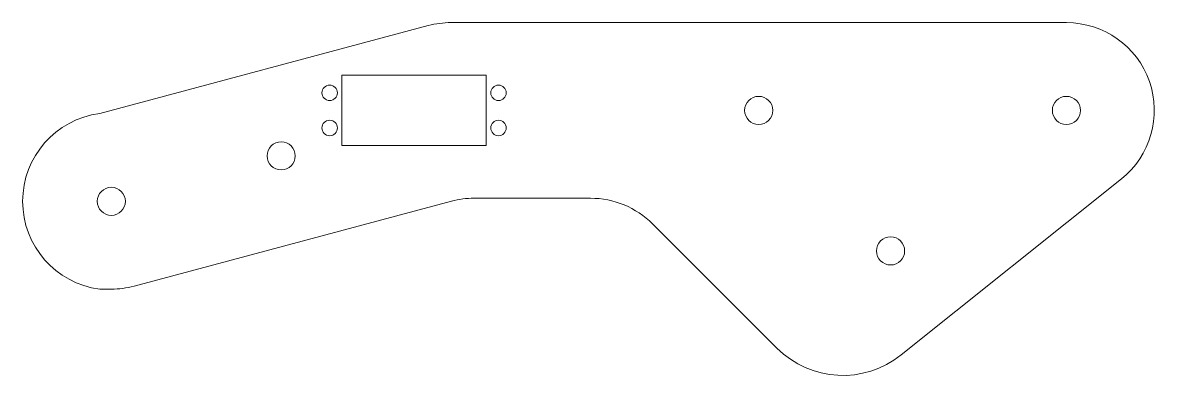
# Model space of a CAD drawing. Header units: millimetres. Extents: x -25 to 297, y -50 to 51.
import ezdxf

# ---------------------------------------------------------------- set-up
doc = ezdxf.new("R2010")
doc.units = ezdxf.units.MM

msp = doc.modelspace()

# ---------------------------------------------------------------- linework, layer by layer
at = {"color": 7, "linetype": 'Continuous', "lineweight": 15}
for p, q in [((90.12, 50.03), (-3.29, 25)), ((271.59, 50.88), (96.59, 50.88)), ((65.59, 15.88), (65.59, 35.88)), ((65.59, 35.88), (106.59, 35.88)), ((106.59, 35.88), (106.59, 15.88)), ((106.59, 15.88), (65.59, 15.88)), ((287.21, 6.36), (224.57, -43.75)), ((6.47, -24.15), (96.7, 0.03)), ((103.18, 0.88), (136.24, 0.88)), ((153.91, -6.44), (189.27, -41.8)), ((0, -25), (-3.29, -25))]:
    msp.add_line(p, q, dxfattribs=at)
for centre, radius in [((62.09, 30.88), 2.2), ((110.09, 30.88), 2.2), ((184.09, 25.88), 4), ((271.59, 25.88), 4), ((62.09, 20.88), 2.2), ((110.09, 20.88), 2.2), ((48.3, 12.94), 4), ((0, 0), 4), ((221.59, -14.12), 4)]:
    msp.add_circle(centre, radius, dxfattribs=at)
for centre, radius, start, end in [((96.59, 25.88), 25, 90, 105), ((271.59, 25.88), 25, 308.6598, 90), ((0, 0), 25.22, 97.5, 262.5), ((103.18, -24.12), 25, 90, 105), ((136.24, -24.12), 25, 45, 90), ((0, 0), 25, 270, 285), ((208.01, -23.05), 26.51, 225, 308.6598)]:
    msp.add_arc(centre, radius, start, end, dxfattribs=at)

doc.saveas('drawing.dxf')
